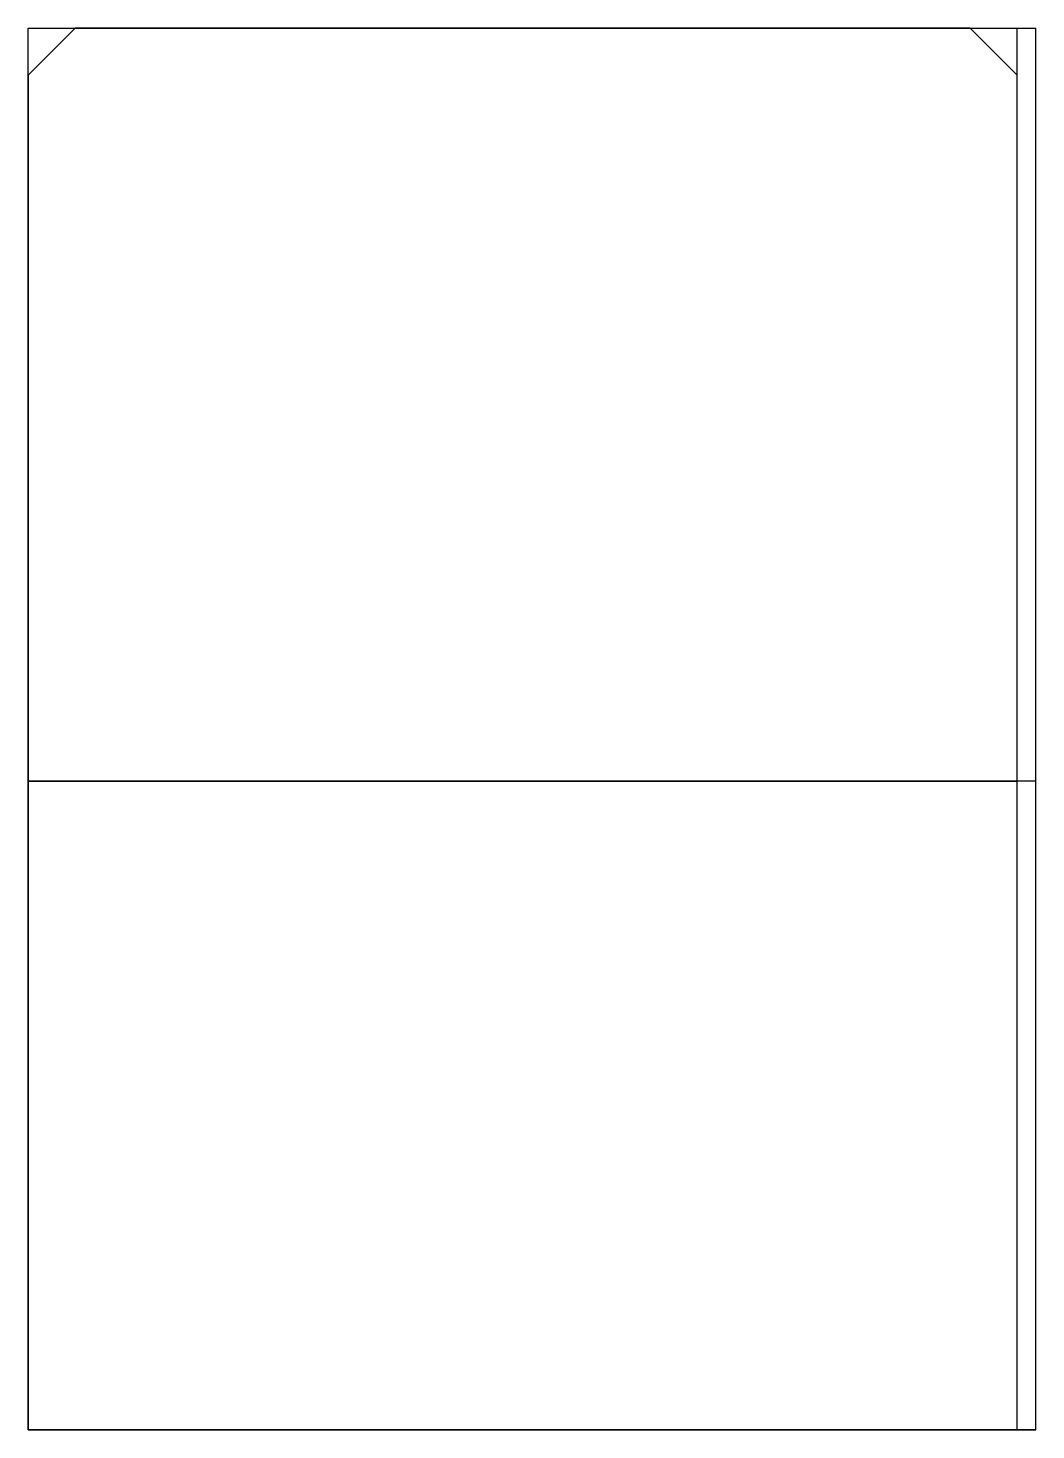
# Model space of a CAD drawing. Extents: x 0 to 107, y -149 to 0.
import ezdxf

# ---------------------------------------------------------------- set-up
doc = ezdxf.new("R2010")
doc.units = 0
doc.layers.get('0').update_dxf_attribs({"linetype": 'CONTINUOUS'})

msp = doc.modelspace()

# ---------------------------------------------------------------- linework, layer by layer
at = {"linetype": 'CONTINUOUS'}
for p, q in [((0, -148.93), (0, 0)), ((0, 0), (107, 0)), ((5, 0), (0, -5)), ((100, 0), (5, 0)), ((105, -5), (100, 0)), ((105, -148.93), (105, 0)), ((107, -148.93), (107, 0)), ((0, -5), (0, -80)), ((105, -80), (105, -5)), ((107, -80), (0, -80)), ((0, -80), (105, -80)), ((107, -80), (0, -80)), ((0, -80), (0, -148.93)), ((107, -148.93), (107, -80)), ((107, -148.93), (0, -148.93)), ((0, -148.93), (107, -148.93))]:
    msp.add_line(p, q, dxfattribs=at)

doc.saveas('drawing.dxf')
